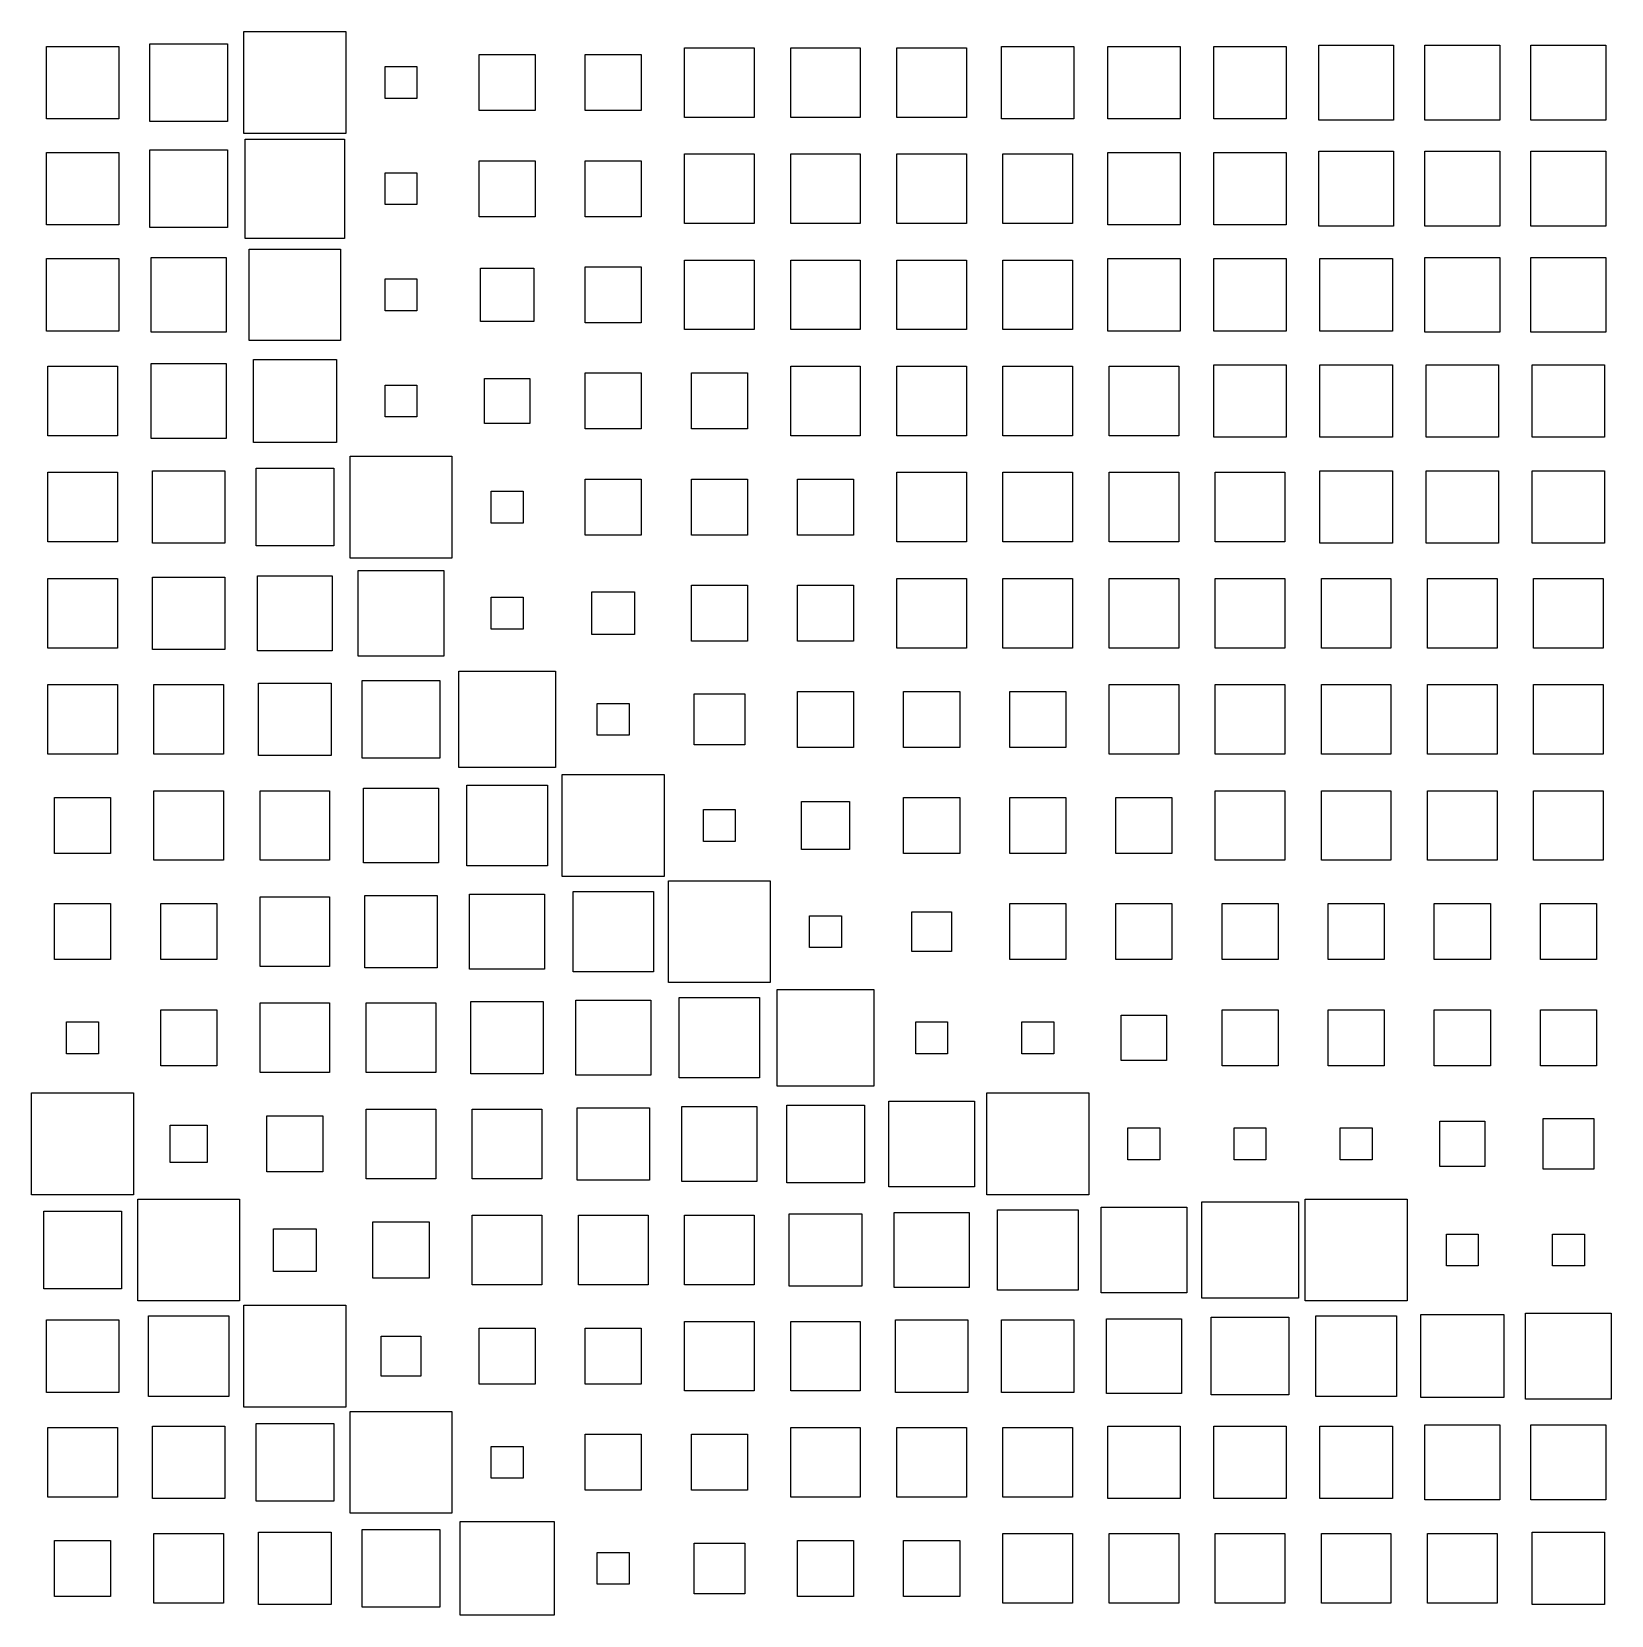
# Model space of a CAD drawing. Header units: millimetres. Extents: x 110 to 410, y 41 to 339.
# Drawn here: x 110.2 to 259, y 40.6 to 189.8 of the extents above; entities that cross this region are included whole.
import ezdxf

# ---------------------------------------------------------------- set-up
doc = ezdxf.new("R2010")
doc.units = ezdxf.units.MM
doc.layers.get('0').update_dxf_attribs({"lineweight": 25})

msp = doc.modelspace()

# ---------------------------------------------------------------- linework, layer by layer
for p, q in [((130.2, 180.2), (130.2, 189.8)), ((130.2, 189.8), (139.8, 189.8)), ((139.8, 189.8), (139.8, 180.2)), ((111.59, 181.59), (111.59, 188.41)), ((111.59, 188.41), (118.41, 188.41)), ((118.41, 188.41), (118.41, 181.59)), ((121.34, 181.34), (121.34, 188.66)), ((121.34, 188.66), (128.66, 188.66)), ((128.66, 188.66), (128.66, 181.34)), ((171.72, 181.72), (171.72, 188.28)), ((171.72, 188.28), (178.28, 188.28)), ((178.28, 188.28), (178.28, 181.72)), ((181.72, 181.72), (181.72, 188.28)), ((181.72, 188.28), (188.28, 188.28)), ((188.28, 188.28), (188.28, 181.72)), ((191.72, 181.72), (191.72, 188.28)), ((191.72, 188.28), (198.28, 188.28)), ((198.28, 188.28), (198.28, 181.72)), ((201.59, 181.59), (201.59, 188.41)), ((201.59, 188.41), (208.41, 188.41)), ((208.41, 188.41), (208.41, 181.59)), ((211.59, 181.59), (211.59, 188.41)), ((211.59, 188.41), (218.41, 188.41)), ((218.41, 188.41), (218.41, 181.59)), ((221.59, 181.59), (221.59, 188.41)), ((221.59, 188.41), (228.41, 188.41)), ((228.41, 188.41), (228.41, 181.59)), ((231.47, 181.47), (231.47, 188.53)), ((231.47, 188.53), (238.53, 188.53)), ((238.53, 188.53), (238.53, 181.47)), ((241.47, 181.47), (241.47, 188.53)), ((241.47, 188.53), (248.53, 188.53)), ((248.53, 188.53), (248.53, 181.47)), ((251.47, 181.47), (251.47, 188.53)), ((251.47, 188.53), (258.53, 188.53)), ((258.53, 188.53), (258.53, 181.47)), ((152.36, 182.36), (152.36, 187.64)), ((152.36, 187.64), (157.64, 187.64)), ((157.64, 187.64), (157.64, 182.36)), ((162.36, 182.36), (162.36, 187.64)), ((162.36, 187.64), (167.64, 187.64)), ((167.64, 187.64), (167.64, 182.36)), ((143.5, 183.5), (143.5, 186.5)), ((143.5, 186.5), (146.5, 186.5)), ((146.5, 186.5), (146.5, 183.5)), ((146.5, 183.5), (143.5, 183.5)), ((157.64, 182.36), (152.36, 182.36)), ((167.64, 182.36), (162.36, 182.36)), ((118.41, 181.59), (111.59, 181.59)), ((128.66, 181.34), (121.34, 181.34)), ((178.28, 181.72), (171.72, 181.72)), ((188.28, 181.72), (181.72, 181.72)), ((198.28, 181.72), (191.72, 181.72)), ((208.41, 181.59), (201.59, 181.59)), ((218.41, 181.59), (211.59, 181.59)), ((228.41, 181.59), (221.59, 181.59)), ((238.53, 181.47), (231.47, 181.47)), ((248.53, 181.47), (241.47, 181.47)), ((258.53, 181.47), (251.47, 181.47)), ((139.8, 180.2), (130.2, 180.2)), ((130.32, 170.32), (130.32, 179.68)), ((130.32, 179.68), (139.68, 179.68)), ((139.68, 179.68), (139.68, 170.32)), ((111.59, 171.59), (111.59, 178.41)), ((111.59, 178.41), (118.41, 178.41)), ((118.41, 178.41), (118.41, 171.59)), ((121.34, 171.34), (121.34, 178.66)), ((121.34, 178.66), (128.66, 178.66)), ((128.66, 178.66), (128.66, 171.34)), ((152.36, 172.36), (152.36, 177.64)), ((152.36, 177.64), (157.64, 177.64)), ((157.64, 177.64), (157.64, 172.36)), ((162.36, 172.36), (162.36, 177.64)), ((162.36, 177.64), (167.64, 177.64)), ((167.64, 177.64), (167.64, 172.36)), ((171.72, 171.72), (171.72, 178.28)), ((171.72, 178.28), (178.28, 178.28)), ((178.28, 178.28), (178.28, 171.72)), ((181.72, 171.72), (181.72, 178.28)), ((181.72, 178.28), (188.28, 178.28)), ((188.28, 178.28), (188.28, 171.72)), ((191.72, 171.72), (191.72, 178.28)), ((191.72, 178.28), (198.28, 178.28)), ((198.28, 178.28), (198.28, 171.72)), ((201.72, 171.72), (201.72, 178.28)), ((201.72, 178.28), (208.28, 178.28)), ((208.28, 178.28), (208.28, 171.72)), ((211.59, 171.59), (211.59, 178.41)), ((211.59, 178.41), (218.41, 178.41)), ((218.41, 178.41), (218.41, 171.59)), ((221.59, 171.59), (221.59, 178.41)), ((221.59, 178.41), (228.41, 178.41)), ((228.41, 178.41), (228.41, 171.59)), ((231.47, 171.47), (231.47, 178.53)), ((231.47, 178.53), (238.53, 178.53)), ((238.53, 178.53), (238.53, 171.47)), ((241.47, 171.47), (241.47, 178.53)), ((241.47, 178.53), (248.53, 178.53)), ((248.53, 178.53), (248.53, 171.47)), ((251.47, 171.47), (251.47, 178.53)), ((251.47, 178.53), (258.53, 178.53)), ((258.53, 178.53), (258.53, 171.47)), ((143.5, 173.5), (143.5, 176.5)), ((143.5, 176.5), (146.5, 176.5)), ((146.5, 176.5), (146.5, 173.5)), ((146.5, 173.5), (143.5, 173.5)), ((157.64, 172.36), (152.36, 172.36)), ((167.64, 172.36), (162.36, 172.36)), ((178.28, 171.72), (171.72, 171.72)), ((188.28, 171.72), (181.72, 171.72)), ((198.28, 171.72), (191.72, 171.72)), ((208.28, 171.72), (201.72, 171.72)), ((118.41, 171.59), (111.59, 171.59)), ((128.66, 171.34), (121.34, 171.34)), ((139.68, 170.32), (130.32, 170.32)), ((218.41, 171.59), (211.59, 171.59)), ((228.41, 171.59), (221.59, 171.59)), ((238.53, 171.47), (231.47, 171.47)), ((248.53, 171.47), (241.47, 171.47)), ((258.53, 171.47), (251.47, 171.47)), ((130.71, 160.71), (130.71, 169.29)), ((130.71, 169.29), (139.29, 169.29)), ((139.29, 169.29), (139.29, 160.71)), ((111.59, 161.59), (111.59, 168.41)), ((111.59, 168.41), (118.41, 168.41)), ((118.41, 168.41), (118.41, 161.59)), ((121.47, 161.47), (121.47, 168.53)), ((121.47, 168.53), (128.53, 168.53)), ((128.53, 168.53), (128.53, 161.47)), ((152.48, 162.48), (152.48, 167.52)), ((152.48, 167.52), (157.52, 167.52)), ((157.52, 167.52), (157.52, 162.48)), ((162.36, 162.36), (162.36, 167.64)), ((162.36, 167.64), (167.64, 167.64)), ((167.64, 167.64), (167.64, 162.36)), ((171.72, 161.72), (171.72, 168.28)), ((171.72, 168.28), (178.28, 168.28)), ((178.28, 168.28), (178.28, 161.72)), ((181.72, 161.72), (181.72, 168.28)), ((181.72, 168.28), (188.28, 168.28)), ((188.28, 168.28), (188.28, 161.72)), ((191.72, 161.72), (191.72, 168.28)), ((191.72, 168.28), (198.28, 168.28)), ((198.28, 168.28), (198.28, 161.72)), ((201.72, 161.72), (201.72, 168.28)), ((201.72, 168.28), (208.28, 168.28)), ((208.28, 168.28), (208.28, 161.72)), ((211.59, 161.59), (211.59, 168.41)), ((211.59, 168.41), (218.41, 168.41)), ((218.41, 168.41), (218.41, 161.59)), ((221.59, 161.59), (221.59, 168.41)), ((221.59, 168.41), (228.41, 168.41)), ((228.41, 168.41), (228.41, 161.59)), ((231.59, 161.59), (231.59, 168.41)), ((231.59, 168.41), (238.41, 168.41)), ((238.41, 168.41), (238.41, 161.59)), ((241.47, 161.47), (241.47, 168.53)), ((241.47, 168.53), (248.53, 168.53)), ((248.53, 168.53), (248.53, 161.47)), ((251.47, 161.47), (251.47, 168.53)), ((251.47, 168.53), (258.53, 168.53)), ((258.53, 168.53), (258.53, 161.47)), ((143.5, 163.5), (143.5, 166.5)), ((143.5, 166.5), (146.5, 166.5)), ((146.5, 166.5), (146.5, 163.5)), ((146.5, 163.5), (143.5, 163.5)), ((118.41, 161.59), (111.59, 161.59)), ((128.53, 161.47), (121.47, 161.47)), ((157.52, 162.48), (152.48, 162.48)), ((167.64, 162.36), (162.36, 162.36)), ((178.28, 161.72), (171.72, 161.72)), ((188.28, 161.72), (181.72, 161.72)), ((198.28, 161.72), (191.72, 161.72)), ((208.28, 161.72), (201.72, 161.72)), ((218.41, 161.59), (211.59, 161.59)), ((228.41, 161.59), (221.59, 161.59)), ((238.41, 161.59), (231.59, 161.59)), ((248.53, 161.47), (241.47, 161.47)), ((258.53, 161.47), (251.47, 161.47)), ((139.29, 160.71), (130.71, 160.71)), ((111.72, 151.72), (111.72, 158.28)), ((111.72, 158.28), (118.28, 158.28)), ((118.28, 158.28), (118.28, 151.72)), ((121.47, 151.47), (121.47, 158.53)), ((121.47, 158.53), (128.53, 158.53)), ((128.53, 158.53), (128.53, 151.47)), ((131.09, 151.09), (131.09, 158.91)), ((131.09, 158.91), (138.91, 158.91)), ((138.91, 158.91), (138.91, 151.09)), ((181.72, 151.72), (181.72, 158.28)), ((181.72, 158.28), (188.28, 158.28)), ((188.28, 158.28), (188.28, 151.72)), ((191.72, 151.72), (191.72, 158.28)), ((191.72, 158.28), (198.28, 158.28)), ((198.28, 158.28), (198.28, 151.72)), ((201.72, 151.72), (201.72, 158.28)), ((201.72, 158.28), (208.28, 158.28)), ((208.28, 158.28), (208.28, 151.72)), ((211.72, 151.72), (211.72, 158.28)), ((211.72, 158.28), (218.28, 158.28)), ((218.28, 158.28), (218.28, 151.72)), ((221.59, 151.59), (221.59, 158.41)), ((221.59, 158.41), (228.41, 158.41)), ((228.41, 158.41), (228.41, 151.59)), ((231.59, 151.59), (231.59, 158.41)), ((231.59, 158.41), (238.41, 158.41)), ((238.41, 158.41), (238.41, 151.59)), ((241.59, 151.59), (241.59, 158.41)), ((241.59, 158.41), (248.41, 158.41)), ((248.41, 158.41), (248.41, 151.59)), ((251.59, 151.59), (251.59, 158.41)), ((251.59, 158.41), (258.4, 158.41)), ((258.4, 158.41), (258.4, 151.59)), ((152.87, 152.87), (152.87, 157.13)), ((152.87, 157.13), (157.13, 157.13)), ((157.13, 157.13), (157.13, 152.87)), ((162.36, 152.36), (162.36, 157.64)), ((162.36, 157.64), (167.64, 157.64)), ((167.64, 157.64), (167.64, 152.36)), ((172.36, 152.36), (172.36, 157.64)), ((172.36, 157.64), (177.64, 157.64)), ((177.64, 157.64), (177.64, 152.36)), ((143.5, 153.5), (143.5, 156.5)), ((143.5, 156.5), (146.5, 156.5)), ((146.5, 156.5), (146.5, 153.5)), ((146.5, 153.5), (143.5, 153.5)), ((157.13, 152.87), (152.87, 152.87)), ((167.64, 152.36), (162.36, 152.36)), ((177.64, 152.36), (172.36, 152.36)), ((118.28, 151.72), (111.72, 151.72)), ((128.53, 151.47), (121.47, 151.47)), ((138.91, 151.09), (131.09, 151.09)), ((188.28, 151.72), (181.72, 151.72)), ((198.28, 151.72), (191.72, 151.72)), ((208.28, 151.72), (201.72, 151.72)), ((218.28, 151.72), (211.72, 151.72)), ((228.41, 151.59), (221.59, 151.59)), ((238.41, 151.59), (231.59, 151.59)), ((248.41, 151.59), (241.59, 151.59)), ((258.4, 151.59), (251.59, 151.59)), ((140.2, 140.2), (140.2, 149.8)), ((140.2, 149.8), (149.8, 149.8)), ((149.8, 149.8), (149.8, 140.2)), ((111.72, 141.72), (111.72, 148.28)), ((111.72, 148.28), (118.28, 148.28)), ((118.28, 148.28), (118.28, 141.72)), ((121.59, 141.59), (121.59, 148.41)), ((121.59, 148.41), (128.41, 148.41)), ((128.41, 148.41), (128.41, 141.59)), ((131.34, 141.34), (131.34, 148.66)), ((131.34, 148.66), (138.66, 148.66)), ((138.66, 148.66), (138.66, 141.34)), ((191.72, 141.72), (191.72, 148.28)), ((191.72, 148.28), (198.28, 148.28)), ((198.28, 148.28), (198.28, 141.72)), ((201.72, 141.72), (201.72, 148.28)), ((201.72, 148.28), (208.28, 148.28)), ((208.28, 148.28), (208.28, 141.72)), ((211.72, 141.72), (211.72, 148.28)), ((211.72, 148.28), (218.28, 148.28)), ((218.28, 148.28), (218.28, 141.72)), ((221.72, 141.72), (221.72, 148.28)), ((221.72, 148.28), (228.28, 148.28)), ((228.28, 148.28), (228.28, 141.72)), ((231.59, 141.59), (231.59, 148.41)), ((231.59, 148.41), (238.41, 148.41)), ((238.41, 148.41), (238.41, 141.59)), ((241.59, 141.59), (241.59, 148.41)), ((241.59, 148.41), (248.41, 148.41)), ((248.41, 148.41), (248.41, 141.59)), ((251.59, 141.59), (251.59, 148.41)), ((251.59, 148.41), (258.4, 148.41)), ((258.4, 148.41), (258.4, 141.59)), ((153.5, 143.5), (153.5, 146.5)), ((153.5, 146.5), (156.5, 146.5)), ((156.5, 146.5), (156.5, 143.5)), ((162.36, 142.36), (162.36, 147.64)), ((162.36, 147.64), (167.64, 147.64)), ((167.64, 147.64), (167.64, 142.36)), ((172.36, 142.36), (172.36, 147.64)), ((172.36, 147.64), (177.64, 147.64)), ((177.64, 147.64), (177.64, 142.36)), ((182.36, 142.36), (182.36, 147.64)), ((182.36, 147.64), (187.64, 147.64)), ((187.64, 147.64), (187.64, 142.36)), ((156.5, 143.5), (153.5, 143.5)), ((167.64, 142.36), (162.36, 142.36)), ((177.64, 142.36), (172.36, 142.36)), ((187.64, 142.36), (182.36, 142.36)), ((118.28, 141.72), (111.72, 141.72)), ((128.41, 141.59), (121.59, 141.59)), ((138.66, 141.34), (131.34, 141.34)), ((198.28, 141.72), (191.72, 141.72)), ((208.28, 141.72), (201.72, 141.72)), ((218.28, 141.72), (211.72, 141.72)), ((228.28, 141.72), (221.72, 141.72)), ((238.41, 141.59), (231.59, 141.59)), ((248.41, 141.59), (241.59, 141.59)), ((258.4, 141.59), (251.59, 141.59)), ((149.8, 140.2), (140.2, 140.2)), ((140.96, 130.96), (140.96, 139.04)), ((140.96, 139.04), (149.04, 139.04)), ((149.04, 139.04), (149.04, 130.96)), ((111.72, 131.72), (111.72, 138.28)), ((111.72, 138.28), (118.28, 138.28)), ((118.28, 138.28), (118.28, 131.72)), ((121.59, 131.59), (121.59, 138.41)), ((121.59, 138.41), (128.41, 138.41)), ((128.41, 138.41), (128.41, 131.59)), ((131.47, 131.47), (131.47, 138.53)), ((131.47, 138.53), (138.53, 138.53)), ((138.53, 138.53), (138.53, 131.47)), ((172.36, 132.36), (172.36, 137.64)), ((172.36, 137.64), (177.64, 137.64)), ((177.64, 137.64), (177.64, 132.36)), ((182.36, 132.36), (182.36, 137.64)), ((182.36, 137.64), (187.64, 137.64)), ((187.64, 137.64), (187.64, 132.36)), ((191.72, 131.72), (191.72, 138.28)), ((191.72, 138.28), (198.28, 138.28)), ((198.28, 138.28), (198.28, 131.72)), ((201.72, 131.72), (201.72, 138.28)), ((201.72, 138.28), (208.28, 138.28)), ((208.28, 138.28), (208.28, 131.72)), ((211.72, 131.72), (211.72, 138.28)), ((211.72, 138.28), (218.28, 138.28)), ((218.28, 138.28), (218.28, 131.72)), ((221.72, 131.72), (221.72, 138.28)), ((221.72, 138.28), (228.28, 138.28)), ((228.28, 138.28), (228.28, 131.72)), ((231.72, 131.72), (231.72, 138.28)), ((231.72, 138.28), (238.28, 138.28)), ((238.28, 138.28), (238.28, 131.72)), ((241.72, 131.72), (241.72, 138.28)), ((241.72, 138.28), (248.28, 138.28)), ((248.28, 138.28), (248.28, 131.72)), ((251.72, 131.72), (251.72, 138.28)), ((251.72, 138.28), (258.28, 138.28)), ((258.28, 138.28), (258.28, 131.72)), ((153.5, 133.5), (153.5, 136.5)), ((153.5, 136.5), (156.5, 136.5)), ((156.5, 136.5), (156.5, 133.5)), ((162.99, 132.99), (162.99, 137.01)), ((162.99, 137.01), (167.01, 137.01)), ((167.01, 137.01), (167.01, 132.99)), ((156.5, 133.5), (153.5, 133.5)), ((167.01, 132.99), (162.99, 132.99)), ((118.28, 131.72), (111.72, 131.72)), ((128.41, 131.59), (121.59, 131.59)), ((138.53, 131.47), (131.47, 131.47)), ((177.64, 132.36), (172.36, 132.36)), ((187.64, 132.36), (182.36, 132.36)), ((198.28, 131.72), (191.72, 131.72)), ((208.28, 131.72), (201.72, 131.72)), ((218.28, 131.72), (211.72, 131.72)), ((228.28, 131.72), (221.72, 131.72)), ((238.28, 131.72), (231.72, 131.72)), ((248.28, 131.72), (241.72, 131.72)), ((258.28, 131.72), (251.72, 131.72)), ((149.04, 130.96), (140.96, 130.96)), ((131.59, 121.59), (131.59, 128.41)), ((131.59, 128.41), (138.41, 128.41)), ((138.41, 128.41), (138.41, 121.59)), ((141.34, 121.34), (141.34, 128.66)), ((141.34, 128.66), (148.66, 128.66)), ((148.66, 128.66), (148.66, 121.34)), ((150.45, 120.45), (150.45, 129.55)), ((150.45, 129.55), (159.55, 129.55)), ((159.55, 129.55), (159.55, 120.45)), ((111.72, 121.72), (111.72, 128.28)), ((111.72, 128.28), (118.28, 128.28)), ((118.28, 128.28), (118.28, 121.72)), ((121.72, 121.72), (121.72, 128.28)), ((121.72, 128.28), (128.28, 128.28)), ((128.28, 128.28), (128.28, 121.72)), ((172.61, 122.61), (172.61, 127.39)), ((172.61, 127.39), (177.39, 127.39)), ((177.39, 127.39), (177.39, 122.61)), ((182.36, 122.36), (182.36, 127.64)), ((182.36, 127.64), (187.64, 127.64)), ((187.64, 127.64), (187.64, 122.36)), ((192.36, 122.36), (192.36, 127.64)), ((192.36, 127.64), (197.64, 127.64)), ((197.64, 127.64), (197.64, 122.36)), ((202.36, 122.36), (202.36, 127.64)), ((202.36, 127.64), (207.64, 127.64)), ((207.64, 127.64), (207.64, 122.36)), ((211.72, 121.72), (211.72, 128.28)), ((211.72, 128.28), (218.28, 128.28)), ((218.28, 128.28), (218.28, 121.72)), ((221.72, 121.72), (221.72, 128.28)), ((221.72, 128.28), (228.28, 128.28)), ((228.28, 128.28), (228.28, 121.72)), ((231.72, 121.72), (231.72, 128.28)), ((231.72, 128.28), (238.28, 128.28)), ((238.28, 128.28), (238.28, 121.72)), ((241.72, 121.72), (241.72, 128.28)), ((241.72, 128.28), (248.28, 128.28)), ((248.28, 128.28), (248.28, 121.72)), ((251.72, 121.72), (251.72, 128.28)), ((251.72, 128.28), (258.28, 128.28)), ((258.28, 128.28), (258.28, 121.72)), ((163.5, 123.5), (163.5, 126.5)), ((163.5, 126.5), (166.5, 126.5)), ((166.5, 126.5), (166.5, 123.5)), ((166.5, 123.5), (163.5, 123.5)), ((177.39, 122.61), (172.61, 122.61)), ((118.28, 121.72), (111.72, 121.72)), ((128.28, 121.72), (121.72, 121.72)), ((138.41, 121.59), (131.59, 121.59)), ((148.66, 121.34), (141.34, 121.34)), ((187.64, 122.36), (182.36, 122.36)), ((197.64, 122.36), (192.36, 122.36)), ((207.64, 122.36), (202.36, 122.36)), ((218.28, 121.72), (211.72, 121.72)), ((228.28, 121.72), (221.72, 121.72)), ((238.28, 121.72), (231.72, 121.72)), ((248.28, 121.72), (241.72, 121.72)), ((258.28, 121.72), (251.72, 121.72)), ((159.55, 120.45), (150.45, 120.45)), ((160.2, 110.2), (160.2, 119.8)), ((160.2, 119.8), (169.8, 119.8)), ((169.8, 119.8), (169.8, 110.2)), ((121.72, 111.72), (121.72, 118.28)), ((121.72, 118.28), (128.28, 118.28)), ((128.28, 118.28), (128.28, 111.72)), ((131.72, 111.72), (131.72, 118.28)), ((131.72, 118.28), (138.28, 118.28)), ((138.28, 118.28), (138.28, 111.72)), ((141.47, 111.47), (141.47, 118.53)), ((141.47, 118.53), (148.53, 118.53)), ((148.53, 118.53), (148.53, 111.47)), ((151.21, 111.21), (151.21, 118.79)), ((151.21, 118.79), (158.79, 118.79)), ((158.79, 118.79), (158.79, 111.21)), ((221.72, 111.72), (221.72, 118.28)), ((221.72, 118.28), (228.28, 118.28)), ((228.28, 118.28), (228.28, 111.72)), ((231.72, 111.72), (231.72, 118.28)), ((231.72, 118.28), (238.28, 118.28)), ((238.28, 118.28), (238.28, 111.72)), ((241.72, 111.72), (241.72, 118.28)), ((241.72, 118.28), (248.28, 118.28)), ((248.28, 118.28), (248.28, 111.72)), ((251.72, 111.72), (251.72, 118.28)), ((251.72, 118.28), (258.28, 118.28)), ((258.28, 118.28), (258.28, 111.72)), ((112.36, 112.36), (112.36, 117.64)), ((112.36, 117.64), (117.64, 117.64)), ((117.64, 117.64), (117.64, 112.36)), ((173.5, 113.5), (173.5, 116.5)), ((173.5, 116.5), (176.5, 116.5)), ((176.5, 116.5), (176.5, 113.5)), ((182.74, 112.74), (182.74, 117.26)), ((182.74, 117.26), (187.26, 117.26)), ((187.26, 117.26), (187.26, 112.74)), ((192.36, 112.36), (192.36, 117.64)), ((192.36, 117.64), (197.64, 117.64)), ((197.64, 117.64), (197.64, 112.36)), ((202.36, 112.36), (202.36, 117.64)), ((202.36, 117.64), (207.64, 117.64)), ((207.64, 117.64), (207.64, 112.36)), ((212.36, 112.36), (212.36, 117.64)), ((212.36, 117.64), (217.64, 117.64)), ((217.64, 117.64), (217.64, 112.36)), ((176.5, 113.5), (173.5, 113.5)), ((117.64, 112.36), (112.36, 112.36)), ((187.26, 112.74), (182.74, 112.74)), ((197.64, 112.36), (192.36, 112.36)), ((207.64, 112.36), (202.36, 112.36)), ((217.64, 112.36), (212.36, 112.36)), ((128.28, 111.72), (121.72, 111.72)), ((138.28, 111.72), (131.72, 111.72)), ((148.53, 111.47), (141.47, 111.47)), ((158.79, 111.21), (151.21, 111.21)), ((228.28, 111.72), (221.72, 111.72)), ((238.28, 111.72), (231.72, 111.72)), ((248.28, 111.72), (241.72, 111.72)), ((258.28, 111.72), (251.72, 111.72)), ((169.8, 110.2), (160.2, 110.2)), ((170.2, 100.2), (170.2, 109.8)), ((170.2, 109.8), (179.8, 109.8)), ((179.8, 109.8), (179.8, 100.2)), ((112.36, 102.36), (112.36, 107.64)), ((112.36, 107.64), (117.64, 107.64)), ((117.64, 107.64), (117.64, 102.36)), ((122.36, 102.36), (122.36, 107.64)), ((122.36, 107.64), (127.64, 107.64)), ((127.64, 107.64), (127.64, 102.36)), ((131.72, 101.72), (131.72, 108.28)), ((131.72, 108.28), (138.28, 108.28)), ((138.28, 108.28), (138.28, 101.72)), ((141.59, 101.59), (141.59, 108.41)), ((141.59, 108.41), (148.41, 108.41)), ((148.41, 108.41), (148.41, 101.59)), ((151.47, 101.47), (151.47, 108.53)), ((151.47, 108.53), (158.53, 108.53)), ((158.53, 108.53), (158.53, 101.47)), ((161.21, 101.21), (161.21, 108.79)), ((161.21, 108.79), (168.79, 108.79)), ((168.79, 108.79), (168.79, 101.21)), ((202.36, 102.36), (202.36, 107.64)), ((202.36, 107.64), (207.64, 107.64)), ((207.64, 107.64), (207.64, 102.36)), ((212.36, 102.36), (212.36, 107.64)), ((212.36, 107.64), (217.64, 107.64)), ((217.64, 107.64), (217.64, 102.36)), ((222.36, 102.36), (222.36, 107.64)), ((222.36, 107.64), (227.64, 107.64)), ((227.64, 107.64), (227.64, 102.36)), ((232.36, 102.36), (232.36, 107.64)), ((232.36, 107.64), (237.64, 107.64)), ((237.64, 107.64), (237.64, 102.36)), ((242.36, 102.36), (242.36, 107.64)), ((242.36, 107.64), (247.64, 107.64)), ((247.64, 107.64), (247.64, 102.36)), ((252.36, 102.36), (252.36, 107.64)), ((252.36, 107.64), (257.64, 107.64)), ((257.64, 107.64), (257.64, 102.36)), ((183.5, 103.5), (183.5, 106.5)), ((183.5, 106.5), (186.5, 106.5)), ((186.5, 106.5), (186.5, 103.5)), ((193.12, 103.12), (193.12, 106.88)), ((193.12, 106.88), (196.88, 106.88)), ((196.88, 106.88), (196.88, 103.12)), ((186.5, 103.5), (183.5, 103.5)), ((196.88, 103.12), (193.12, 103.12)), ((117.64, 102.36), (112.36, 102.36)), ((127.64, 102.36), (122.36, 102.36)), ((138.28, 101.72), (131.72, 101.72)), ((148.41, 101.59), (141.59, 101.59)), ((207.64, 102.36), (202.36, 102.36)), ((217.64, 102.36), (212.36, 102.36)), ((227.64, 102.36), (222.36, 102.36)), ((237.64, 102.36), (232.36, 102.36)), ((247.64, 102.36), (242.36, 102.36)), ((257.64, 102.36), (252.36, 102.36)), ((158.53, 101.47), (151.47, 101.47)), ((168.79, 101.21), (161.21, 101.21)), ((179.8, 100.2), (170.2, 100.2)), ((161.47, 91.47), (161.47, 98.53)), ((161.47, 98.53), (168.53, 98.53)), ((168.53, 98.53), (168.53, 91.47)), ((171.21, 91.21), (171.21, 98.79)), ((171.21, 98.79), (178.79, 98.79)), ((178.79, 98.79), (178.79, 91.21)), ((180.45, 90.45), (180.45, 99.55)), ((180.45, 99.55), (189.55, 99.55)), ((189.55, 99.55), (189.55, 90.45)), ((122.36, 92.36), (122.36, 97.64)), ((122.36, 97.64), (127.64, 97.64)), ((127.64, 97.64), (127.64, 92.36)), ((131.72, 91.72), (131.72, 98.28)), ((131.72, 98.28), (138.28, 98.28)), ((138.28, 98.28), (138.28, 91.72)), ((141.72, 91.72), (141.72, 98.28)), ((141.72, 98.28), (148.28, 98.28)), ((148.28, 98.28), (148.28, 91.72)), ((151.59, 91.59), (151.59, 98.41)), ((151.59, 98.41), (158.41, 98.41)), ((158.41, 98.41), (158.41, 91.59)), ((212.87, 92.87), (212.87, 97.13)), ((212.87, 97.13), (217.13, 97.13)), ((217.13, 97.13), (217.13, 92.87)), ((222.36, 92.36), (222.36, 97.64)), ((222.36, 97.64), (227.64, 97.64)), ((227.64, 97.64), (227.64, 92.36)), ((232.36, 92.36), (232.36, 97.64)), ((232.36, 97.64), (237.64, 97.64)), ((237.64, 97.64), (237.64, 92.36)), ((242.36, 92.36), (242.36, 97.64)), ((242.36, 97.64), (247.64, 97.64)), ((247.64, 97.64), (247.64, 92.36)), ((252.36, 92.36), (252.36, 97.64)), ((252.36, 97.64), (257.64, 97.64)), ((257.64, 97.64), (257.64, 92.36)), ((113.5, 93.5), (113.5, 96.5)), ((113.5, 96.5), (116.5, 96.5)), ((116.5, 96.5), (116.5, 93.5)), ((193.5, 93.5), (193.5, 96.5)), ((193.5, 96.5), (196.5, 96.5)), ((196.5, 96.5), (196.5, 93.5)), ((203.5, 93.5), (203.5, 96.5)), ((203.5, 96.5), (206.5, 96.5)), ((206.5, 96.5), (206.5, 93.5)), ((116.5, 93.5), (113.5, 93.5)), ((196.5, 93.5), (193.5, 93.5)), ((206.5, 93.5), (203.5, 93.5)), ((217.13, 92.87), (212.87, 92.87)), ((127.64, 92.36), (122.36, 92.36)), ((138.28, 91.72), (131.72, 91.72)), ((148.28, 91.72), (141.72, 91.72)), ((158.41, 91.59), (151.59, 91.59)), ((168.53, 91.47), (161.47, 91.47)), ((178.79, 91.21), (171.21, 91.21)), ((227.64, 92.36), (222.36, 92.36)), ((237.64, 92.36), (232.36, 92.36)), ((247.64, 92.36), (242.36, 92.36)), ((257.64, 92.36), (252.36, 92.36)), ((110.2, 80.2), (110.2, 89.8)), ((110.2, 89.8), (119.8, 89.8)), ((119.8, 89.8), (119.8, 80.2)), ((189.55, 90.45), (180.45, 90.45)), ((200.2, 80.2), (200.2, 89.8)), ((200.2, 89.8), (209.8, 89.8)), ((209.8, 89.8), (209.8, 80.2)), ((141.72, 81.72), (141.72, 88.28)), ((141.72, 88.28), (148.28, 88.28)), ((148.28, 88.28), (148.28, 81.72)), ((151.72, 81.72), (151.72, 88.28)), ((151.72, 88.28), (158.28, 88.28)), ((158.28, 88.28), (158.28, 81.72)), ((161.59, 81.59), (161.59, 88.41)), ((161.59, 88.41), (168.41, 88.41)), ((168.41, 88.41), (168.41, 81.59)), ((171.47, 81.47), (171.47, 88.53)), ((171.47, 88.53), (178.53, 88.53)), ((178.53, 88.53), (178.53, 81.47)), ((181.34, 81.34), (181.34, 88.66)), ((181.34, 88.66), (188.66, 88.66)), ((188.66, 88.66), (188.66, 81.34)), ((190.96, 80.96), (190.96, 89.04)), ((190.96, 89.04), (199.04, 89.04)), ((199.04, 89.04), (199.04, 80.96)), ((123.25, 83.25), (123.25, 86.75)), ((123.25, 86.75), (126.75, 86.75)), ((126.75, 86.75), (126.75, 83.25)), ((132.36, 82.36), (132.36, 87.64)), ((132.36, 87.64), (137.64, 87.64)), ((137.64, 87.64), (137.64, 82.36)), ((242.87, 82.87), (242.87, 87.13)), ((242.87, 87.13), (247.13, 87.13)), ((247.13, 87.13), (247.13, 82.87)), ((252.61, 82.61), (252.61, 87.39)), ((252.61, 87.39), (257.39, 87.39)), ((257.39, 87.39), (257.39, 82.61)), ((213.5, 83.5), (213.5, 86.5)), ((213.5, 86.5), (216.5, 86.5)), ((216.5, 86.5), (216.5, 83.5)), ((223.5, 83.5), (223.5, 86.5)), ((223.5, 86.5), (226.5, 86.5)), ((226.5, 86.5), (226.5, 83.5)), ((233.5, 83.5), (233.5, 86.5)), ((233.5, 86.5), (236.5, 86.5)), ((236.5, 86.5), (236.5, 83.5)), ((126.75, 83.25), (123.25, 83.25)), ((137.64, 82.36), (132.36, 82.36)), ((216.5, 83.5), (213.5, 83.5)), ((226.5, 83.5), (223.5, 83.5)), ((236.5, 83.5), (233.5, 83.5)), ((247.13, 82.87), (242.87, 82.87)), ((257.39, 82.61), (252.61, 82.61)), ((148.28, 81.72), (141.72, 81.72)), ((158.28, 81.72), (151.72, 81.72)), ((168.41, 81.59), (161.59, 81.59)), ((178.53, 81.47), (171.47, 81.47)), ((188.66, 81.34), (181.34, 81.34)), ((199.04, 80.96), (190.96, 80.96)), ((119.8, 80.2), (110.2, 80.2)), ((120.2, 70.2), (120.2, 79.8)), ((120.2, 79.8), (129.8, 79.8)), ((129.8, 79.8), (129.8, 70.2)), ((209.8, 80.2), (200.2, 80.2)), ((220.45, 70.45), (220.45, 79.55)), ((220.45, 79.55), (229.55, 79.55)), ((229.55, 79.55), (229.55, 70.45)), ((230.2, 70.2), (230.2, 79.8)), ((230.2, 79.8), (239.8, 79.8)), ((239.8, 79.8), (239.8, 70.2)), ((111.34, 71.34), (111.34, 78.66)), ((111.34, 78.66), (118.66, 78.66)), ((118.66, 78.66), (118.66, 71.34)), ((142.36, 72.36), (142.36, 77.64)), ((142.36, 77.64), (147.64, 77.64)), ((147.64, 77.64), (147.64, 72.36)), ((151.72, 71.72), (151.72, 78.28)), ((151.72, 78.28), (158.28, 78.28)), ((158.28, 78.28), (158.28, 71.72)), ((161.72, 71.72), (161.72, 78.28)), ((161.72, 78.28), (168.28, 78.28)), ((168.28, 78.28), (168.28, 71.72)), ((171.72, 71.72), (171.72, 78.28)), ((171.72, 78.28), (178.28, 78.28)), ((178.28, 78.28), (178.28, 71.72)), ((181.59, 71.59), (181.59, 78.41)), ((181.59, 78.41), (188.41, 78.41)), ((188.41, 78.41), (188.41, 71.59)), ((191.47, 71.47), (191.47, 78.53)), ((191.47, 78.53), (198.53, 78.53)), ((198.53, 78.53), (198.53, 71.47)), ((201.21, 71.21), (201.21, 78.79)), ((201.21, 78.79), (208.79, 78.79)), ((208.79, 78.79), (208.79, 71.21)), ((210.96, 70.96), (210.96, 79.04)), ((210.96, 79.04), (219.04, 79.04)), ((219.04, 79.04), (219.04, 70.96)), ((132.99, 72.99), (132.99, 77.01)), ((132.99, 77.01), (137.01, 77.01)), ((137.01, 77.01), (137.01, 72.99)), ((243.5, 73.5), (243.5, 76.5)), ((243.5, 76.5), (246.5, 76.5)), ((246.5, 76.5), (246.5, 73.5)), ((253.5, 73.5), (253.5, 76.5)), ((253.5, 76.5), (256.5, 76.5)), ((256.5, 76.5), (256.5, 73.5)), ((246.5, 73.5), (243.5, 73.5)), ((256.5, 73.5), (253.5, 73.5)), ((137.01, 72.99), (132.99, 72.99)), ((147.64, 72.36), (142.36, 72.36)), ((158.28, 71.72), (151.72, 71.72)), ((168.28, 71.72), (161.72, 71.72)), ((178.28, 71.72), (171.72, 71.72)), ((118.66, 71.34), (111.34, 71.34)), ((129.8, 70.2), (120.2, 70.2)), ((188.41, 71.59), (181.59, 71.59)), ((198.53, 71.47), (191.47, 71.47)), ((208.79, 71.21), (201.21, 71.21)), ((219.04, 70.96), (210.96, 70.96)), ((229.55, 70.45), (220.45, 70.45)), ((239.8, 70.2), (230.2, 70.2)), ((121.21, 61.21), (121.21, 68.79)), ((121.21, 68.79), (128.79, 68.79)), ((128.79, 68.79), (128.79, 61.21)), ((130.2, 60.2), (130.2, 69.8)), ((130.2, 69.8), (139.8, 69.8)), ((139.8, 69.8), (139.8, 60.2)), ((221.34, 61.34), (221.34, 68.66)), ((221.34, 68.66), (228.66, 68.66)), ((228.66, 68.66), (228.66, 61.34)), ((231.21, 61.21), (231.21, 68.79)), ((231.21, 68.79), (238.79, 68.79)), ((238.79, 68.79), (238.79, 61.21)), ((241.09, 61.09), (241.09, 68.91)), ((241.09, 68.91), (248.91, 68.91)), ((248.91, 68.91), (248.91, 61.09)), ((250.96, 60.96), (250.96, 69.04)), ((250.96, 69.04), (259.04, 69.04)), ((259.04, 69.04), (259.04, 60.96)), ((111.59, 61.59), (111.59, 68.41)), ((111.59, 68.41), (118.41, 68.41)), ((118.41, 68.41), (118.41, 61.59)), ((152.36, 62.36), (152.36, 67.64)), ((152.36, 67.64), (157.64, 67.64)), ((157.64, 67.64), (157.64, 62.36)), ((162.36, 62.36), (162.36, 67.64)), ((162.36, 67.64), (167.64, 67.64)), ((167.64, 67.64), (167.64, 62.36)), ((171.72, 61.72), (171.72, 68.28)), ((171.72, 68.28), (178.28, 68.28)), ((178.28, 68.28), (178.28, 61.72)), ((181.72, 61.72), (181.72, 68.28)), ((181.72, 68.28), (188.28, 68.28)), ((188.28, 68.28), (188.28, 61.72)), ((191.59, 61.59), (191.59, 68.41)), ((191.59, 68.41), (198.41, 68.41)), ((198.41, 68.41), (198.41, 61.59)), ((201.59, 61.59), (201.59, 68.41)), ((201.59, 68.41), (208.41, 68.41)), ((208.41, 68.41), (208.41, 61.59)), ((211.47, 61.47), (211.47, 68.53)), ((211.47, 68.53), (218.53, 68.53)), ((218.53, 68.53), (218.53, 61.47)), ((143.12, 63.12), (143.12, 66.88)), ((143.12, 66.88), (146.88, 66.88)), ((146.88, 66.88), (146.88, 63.12)), ((146.88, 63.12), (143.12, 63.12)), ((118.41, 61.59), (111.59, 61.59)), ((128.79, 61.21), (121.21, 61.21)), ((157.64, 62.36), (152.36, 62.36)), ((167.64, 62.36), (162.36, 62.36)), ((178.28, 61.72), (171.72, 61.72)), ((188.28, 61.72), (181.72, 61.72)), ((198.41, 61.59), (191.59, 61.59)), ((208.41, 61.59), (201.59, 61.59)), ((218.53, 61.47), (211.47, 61.47)), ((228.66, 61.34), (221.34, 61.34)), ((238.79, 61.21), (231.21, 61.21)), ((139.8, 60.2), (130.2, 60.2)), ((140.2, 50.2), (140.2, 59.8)), ((140.2, 59.8), (149.8, 59.8)), ((149.8, 59.8), (149.8, 50.2)), ((248.91, 61.09), (241.09, 61.09)), ((259.04, 60.96), (250.96, 60.96)), ((111.72, 51.72), (111.72, 58.28)), ((111.72, 58.28), (118.28, 58.28)), ((118.28, 58.28), (118.28, 51.72)), ((121.59, 51.59), (121.59, 58.41)), ((121.59, 58.41), (128.41, 58.41)), ((128.41, 58.41), (128.41, 51.59)), ((131.34, 51.34), (131.34, 58.66)), ((131.34, 58.66), (138.66, 58.66)), ((138.66, 58.66), (138.66, 51.34)), ((181.72, 51.72), (181.72, 58.28)), ((181.72, 58.28), (188.28, 58.28)), ((188.28, 58.28), (188.28, 51.72)), ((191.72, 51.72), (191.72, 58.28)), ((191.72, 58.28), (198.28, 58.28)), ((198.28, 58.28), (198.28, 51.72)), ((201.72, 51.72), (201.72, 58.28)), ((201.72, 58.28), (208.28, 58.28)), ((208.28, 58.28), (208.28, 51.72)), ((211.59, 51.59), (211.59, 58.41)), ((211.59, 58.41), (218.41, 58.41)), ((218.41, 58.41), (218.41, 51.59)), ((221.59, 51.59), (221.59, 58.41)), ((221.59, 58.41), (228.41, 58.41)), ((228.41, 58.41), (228.41, 51.59)), ((231.59, 51.59), (231.59, 58.41)), ((231.59, 58.41), (238.41, 58.41)), ((238.41, 58.41), (238.41, 51.59)), ((241.47, 51.47), (241.47, 58.53)), ((241.47, 58.53), (248.53, 58.53)), ((248.53, 58.53), (248.53, 51.47)), ((251.47, 51.47), (251.47, 58.53)), ((251.47, 58.53), (258.53, 58.53)), ((258.53, 58.53), (258.53, 51.47)), ((162.36, 52.36), (162.36, 57.64)), ((162.36, 57.64), (167.64, 57.64)), ((167.64, 57.64), (167.64, 52.36)), ((172.36, 52.36), (172.36, 57.64)), ((172.36, 57.64), (177.64, 57.64)), ((177.64, 57.64), (177.64, 52.36)), ((153.5, 53.5), (153.5, 56.5)), ((153.5, 56.5), (156.5, 56.5)), ((156.5, 56.5), (156.5, 53.5)), ((156.5, 53.5), (153.5, 53.5)), ((167.64, 52.36), (162.36, 52.36)), ((177.64, 52.36), (172.36, 52.36)), ((118.28, 51.72), (111.72, 51.72)), ((128.41, 51.59), (121.59, 51.59)), ((138.66, 51.34), (131.34, 51.34)), ((188.28, 51.72), (181.72, 51.72)), ((198.28, 51.72), (191.72, 51.72)), ((208.28, 51.72), (201.72, 51.72)), ((218.41, 51.59), (211.59, 51.59)), ((228.41, 51.59), (221.59, 51.59)), ((238.41, 51.59), (231.59, 51.59)), ((248.53, 51.47), (241.47, 51.47)), ((258.53, 51.47), (251.47, 51.47)), ((149.8, 50.2), (140.2, 50.2)), ((150.58, 40.58), (150.58, 49.42)), ((150.58, 49.42), (159.42, 49.42)), ((159.42, 49.42), (159.42, 40.58)), ((121.72, 41.72), (121.72, 48.28)), ((121.72, 48.28), (128.28, 48.28)), ((128.28, 48.28), (128.28, 41.72)), ((131.59, 41.59), (131.59, 48.41)), ((131.59, 48.41), (138.41, 48.41)), ((138.41, 48.41), (138.41, 41.59)), ((141.34, 41.34), (141.34, 48.66)), ((141.34, 48.66), (148.66, 48.66)), ((148.66, 48.66), (148.66, 41.34)), ((201.72, 41.72), (201.72, 48.28)), ((201.72, 48.28), (208.28, 48.28)), ((208.28, 48.28), (208.28, 41.72)), ((211.72, 41.72), (211.72, 48.28)), ((211.72, 48.28), (218.28, 48.28)), ((218.28, 48.28), (218.28, 41.72)), ((221.72, 41.72), (221.72, 48.28)), ((221.72, 48.28), (228.28, 48.28)), ((228.28, 48.28), (228.28, 41.72)), ((231.72, 41.72), (231.72, 48.28)), ((231.72, 48.28), (238.28, 48.28)), ((238.28, 48.28), (238.28, 41.72)), ((241.72, 41.72), (241.72, 48.28)), ((241.72, 48.28), (248.28, 48.28)), ((248.28, 48.28), (248.28, 41.72)), ((251.59, 41.59), (251.59, 48.41)), ((251.59, 48.41), (258.4, 48.41)), ((258.4, 48.41), (258.4, 41.59)), ((112.36, 42.36), (112.36, 47.64)), ((112.36, 47.64), (117.64, 47.64)), ((117.64, 47.64), (117.64, 42.36)), ((163.5, 43.5), (163.5, 46.5)), ((163.5, 46.5), (166.5, 46.5)), ((166.5, 46.5), (166.5, 43.5)), ((172.61, 42.61), (172.61, 47.39)), ((172.61, 47.39), (177.39, 47.39)), ((177.39, 47.39), (177.39, 42.61)), ((182.36, 42.36), (182.36, 47.64)), ((182.36, 47.64), (187.64, 47.64)), ((187.64, 47.64), (187.64, 42.36)), ((192.36, 42.36), (192.36, 47.64)), ((192.36, 47.64), (197.64, 47.64)), ((197.64, 47.64), (197.64, 42.36)), ((166.5, 43.5), (163.5, 43.5)), ((117.64, 42.36), (112.36, 42.36)), ((177.39, 42.61), (172.61, 42.61)), ((187.64, 42.36), (182.36, 42.36)), ((197.64, 42.36), (192.36, 42.36)), ((128.28, 41.72), (121.72, 41.72)), ((138.41, 41.59), (131.59, 41.59)), ((148.66, 41.34), (141.34, 41.34)), ((159.42, 40.58), (150.58, 40.58)), ((208.28, 41.72), (201.72, 41.72)), ((218.28, 41.72), (211.72, 41.72)), ((228.28, 41.72), (221.72, 41.72)), ((238.28, 41.72), (231.72, 41.72)), ((248.28, 41.72), (241.72, 41.72)), ((258.4, 41.59), (251.59, 41.59))]:
    msp.add_line(p, q)

doc.saveas('drawing.dxf')
